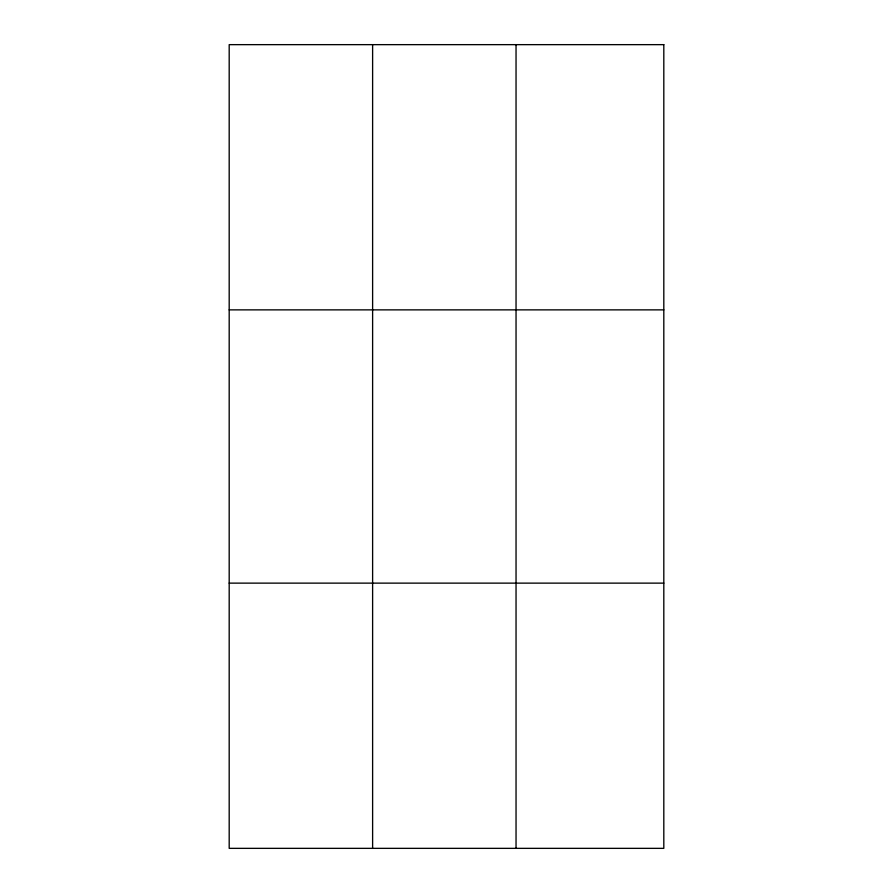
<?xml version="1.0" encoding="UTF-8"?>
<svg xmlns="http://www.w3.org/2000/svg" width="893" height="893" viewBox="0 0 893 893"><rect width="100%" height="100%" fill="white"/><g stroke="black" fill="none" stroke-linecap="round" stroke-linejoin="round"><path stroke-width="1.34" d="M372.615 44.65L372.615 848.35M516.042 44.65L516.042 848.35M229.188 309.871L663.812 309.871M229.188 583.129L663.812 583.129M663.812 44.65L663.812 848.35L229.188 848.35L229.188 44.65L663.812 44.65"/></g></svg>
